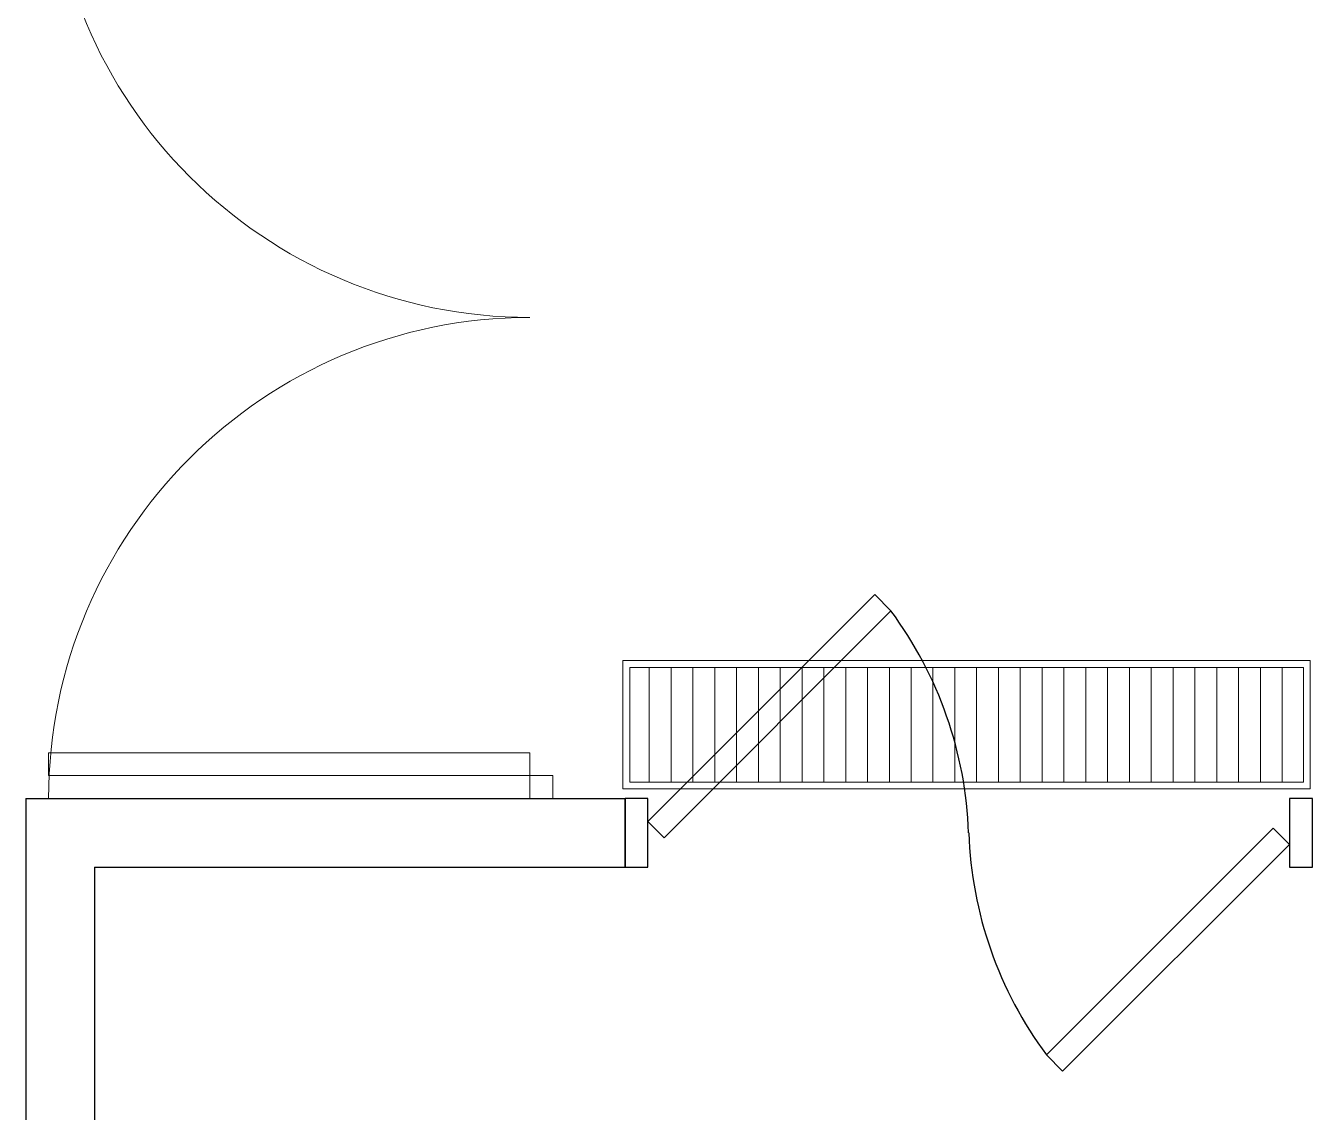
# Model space of a CAD drawing. Extents: x 306 to 2240, y 18 to 779.
# Drawn here: x 688.544 to 691.349, y 392.442 to 394.813 of the extents above; entities that cross this region are included whole.
import ezdxf

# ---------------------------------------------------------------- set-up
doc = ezdxf.new("R2010")
doc.units = 0
doc.header["$MEASUREMENT"] = 0
for name, color, linetype in [('Aberturas', 2, 'Continuous'), ('MAMPOSTERIA', 6, 'Continuous'), ('rejilla', 253, 'Continuous')]:
    doc.layers.add(name, color=color, linetype=linetype)

# ---------------------------------------------------------------- blocks, each defined once
blk = doc.blocks.new('Puert 2h 140 vaiven')
for points in [[(0.0854, 0.0646), (0.5803, 0.5596), (0.545, 0.595), (0.05, 0.1)], [(0, 0), (0.05, 0), (0.05, 0.15), (0, 0.15)], [(1.45, 0), (1.5, 0), (1.5, 0.15), (1.45, 0.15)], [(1.45, 0.05), (0.955, -0.445), (0.9197, -0.4096), (1.4146, 0.0854)]]:
    blk.add_lwpolyline(points, close=True)
for centre, start, end in [((-0.1151, 0.0441), 2.0428, 36.5484), ((1.6151, 0.1059), 182.0428, 216.5484)]:
    blk.add_arc(centre, 0.8656, start, end)

msp = doc.modelspace()

# ---------------------------------------------------------------- hatches: boundary and pattern name
at = {"layer": 'rejilla', "lineweight": 0}
h = msp.add_hatch(dxfattribs=at)
h.set_pattern_fill('LINE', color=256, scale=0.015, angle=-90)
h.set_pattern_definition([(270, (908.265086, 950.98403), (0.047625, 0), [])])
h.paths.add_polyline_path([(689.8618, 393.1626), (691.3318, 393.1626), (691.3318, 393.4126), (689.8618, 393.4126)])

# ---------------------------------------------------------------- linework, layer by layer
at = {"layer": 'Aberturas', "lineweight": 0, "elevation": 0}
msp.add_lwpolyline([(689.6437, 393.2266), (688.5937, 393.2266), (688.5937, 393.1766), (689.6437, 393.1766)], close=True, dxfattribs=at)
msp.add_lwpolyline([(689.6437, 393.2266), (688.5937, 393.2266), (688.5937, 393.1766), (689.6437, 393.1766)], close=True, dxfattribs=at)
msp.add_lwpolyline([(689.6937, 393.1266), (689.6937, 393.1766), (689.6437, 393.1766), (689.6437, 393.1266)], dxfattribs=at)
at = {"layer": 'Aberturas', "color": 1, "lineweight": 0}
for centre, start, end in [((689.6437, 395.2266, 0), 180, 270), ((689.6437, 395.2266, 0), 180, 270), ((689.6437, 393.1266, 0), 90, 180), ((689.6437, 393.1266, 0), 90, 180)]:
    msp.add_arc(centre, 1.05, start, end, dxfattribs=at)
at = {"layer": 'MAMPOSTERIA'}
for p, q in [((688.5437, 393.1266, 0), (688.5437, 391.9766, 0)), ((688.5437, 393.1266, 0), (689.8515, 393.1266, 0)), ((688.5437, 393.1266, 0), (688.5437, 391.9766, 0)), ((688.5437, 393.1266, 0), (689.8515, 393.1266, 0)), ((689.8515, 393.1266, 0), (689.8515, 392.9766, 0)), ((689.8515, 392.9766, 0), (689.8515, 393.1266, 0)), ((688.6937, 392.9766, 0), (689.8515, 392.9766, 0)), ((688.6937, 392.9766, 0), (688.6937, 391.9766, 0)), ((688.6937, 392.9766, 0), (689.8515, 392.9766, 0)), ((688.6937, 392.9766, 0), (688.6937, 391.9766, 0))]:
    msp.add_line(p, q, dxfattribs=at)
at = {"layer": 'rejilla', "lineweight": 0, "elevation": 0}
for points in [[(689.8468, 393.4276), (691.3468, 393.4276), (691.3468, 393.1476), (689.8468, 393.1476)], [(689.8618, 393.1626), (691.3318, 393.1626), (691.3318, 393.4126), (689.8618, 393.4126)], [(691.3318, 393.1626), (689.8618, 393.1626), (689.8618, 393.4126), (691.3318, 393.4126)]]:
    msp.add_lwpolyline(points, close=True, dxfattribs=at)

# ---------------------------------------------------------------- block references
at = {"layer": 'Aberturas', "rotation": 180}
msp.add_blockref('Puert 2h 140 vaiven', (691.3515, 393.1266, 0), dxfattribs=at)

doc.saveas('drawing.dxf')
